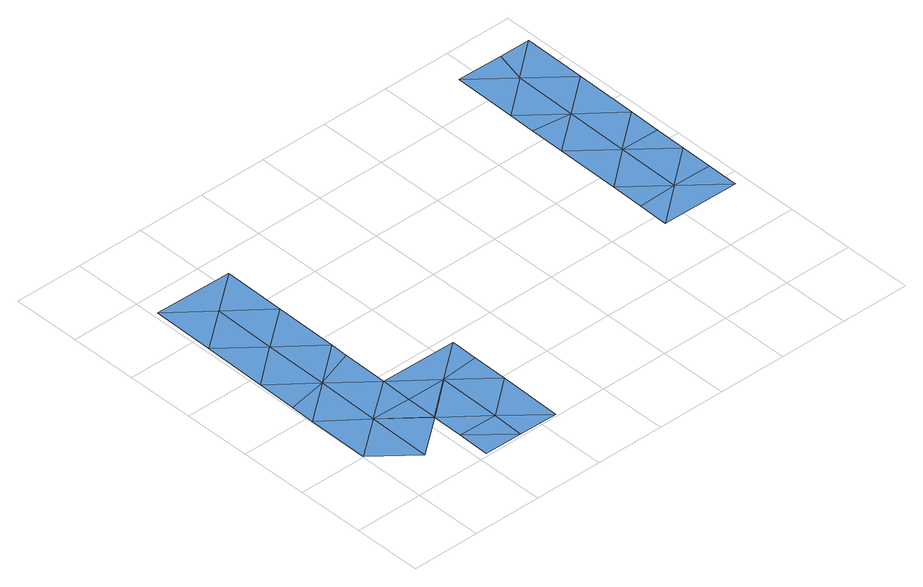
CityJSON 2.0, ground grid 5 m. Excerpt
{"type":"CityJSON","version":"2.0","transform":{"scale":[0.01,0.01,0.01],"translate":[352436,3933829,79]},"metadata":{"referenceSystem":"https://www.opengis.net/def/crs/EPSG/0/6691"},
"CityObjects":{
"waterbody1":{"type":"WaterBody","attributes":{"name":"3","class":"1140","function":"1","WaterBodyRiverFloodingRiskAttribute.description":"2","WaterBodyRiverFloodingRiskAttribute.rankOrg":"2","WaterBodyRiverFloodingRiskAttribute.adminType":"2","WaterBodyRiverFloodingRiskAttribute.scale":"L2"},"geometry":[{"type":"MultiSurface","lod":"1","boundaries":[[[0,1,2]],[[2,3,0]],[[4,5,6]],[[4,1,5]],[[3,7,0]],[[1,0,5]],[[7,8,0]],[[8,9,0]],[[10,6,5]],[[11,6,10]],[[9,12,0]],[[5,0,12]],[[11,13,14]],[[13,11,10]],[[5,15,10]],[[16,5,12]],[[5,16,15]],[[13,10,17]],[[10,15,17]],[[14,13,18]],[[13,17,18]]]}]},
"waterbody2":{"type":"WaterBody","attributes":{"name":"3","class":"1140","function":"1","WaterBodyRiverFloodingRiskAttribute.description":"2","WaterBodyRiverFloodingRiskAttribute.rankOrg":"3","WaterBodyRiverFloodingRiskAttribute.adminType":"2","WaterBodyRiverFloodingRiskAttribute.scale":"L2"},"geometry":[{"type":"MultiSurface","lod":"1","boundaries":[[[19,20,21]],[[9,22,12]],[[22,21,23]],[[21,20,23]],[[23,24,22]],[[24,25,22]],[[8,22,9]],[[8,7,22]],[[21,22,7]],[[26,21,7]],[[26,19,21]],[[19,26,27]],[[22,25,12]]]}]},
"waterbody3":{"type":"WaterBody","attributes":{"name":"3","class":"1140","function":"1","WaterBodyRiverFloodingRiskAttribute.description":"2","WaterBodyRiverFloodingRiskAttribute.rankOrg":"2","WaterBodyRiverFloodingRiskAttribute.adminType":"2","WaterBodyRiverFloodingRiskAttribute.scale":"L2"},"geometry":[{"type":"MultiSurface","lod":"1","boundaries":[[[28,29,30]],[[31,32,33]],[[34,35,36]],[[37,28,38]],[[35,39,40]],[[31,28,32]],[[38,28,41]],[[29,37,42]],[[43,32,30]],[[41,28,31]],[[32,44,33]],[[32,28,30]],[[39,37,38]],[[35,37,39]],[[29,28,37]],[[45,36,35]],[[35,40,46]],[[35,46,45]],[[37,47,42]],[[34,37,35]],[[47,37,34]],[[44,32,43]]]}]}
},
"vertices":[
[293,724,4],[11,956,5],[4,502,4],[286,264,3],[14,1135,6],[301,1185,6],[19,1422,7],[575,488,3],[575,492,4],[579,720,4],[308,1651,7],[27,1888,8],[583,947,5],[316,2111,8],[34,2343,8],[590,1413,7],[588,1280,6],[598,1879,7],[605,2334,8],
[848,22,2],[1129,17,2],[852,255,3],[860,715,4],[1137,483,4],[1141,742,4],[1145,938,4],[571,259,3],[567,26,2],
[3149,2064,9],[3427,1832,9],[3434,2287,9],[2872,2296,9],[3157,2524,9],[2880,2762,9],[3419,1366,9],[3134,1138,9],[3415,1133,9],[3142,1604,9],[2865,1841,9],[2857,1375,9],[2853,1133,9],[2869,2101,9],[3423,1599,9],[3442,2753,9],[3214,2756,9],[3411,900,10],[2849,910,9],[3419,1368,9]
]}
